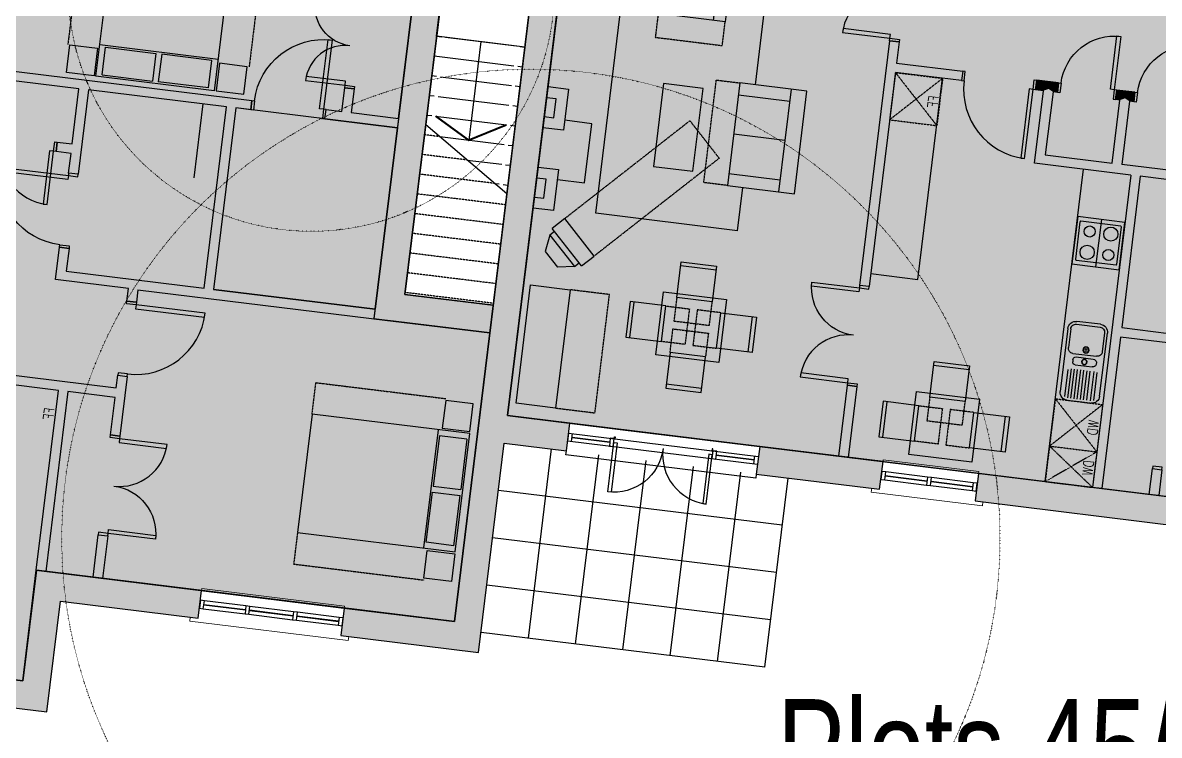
# Model space of a CAD drawing. Header units: millimetres. Extents: x 4912249 to 5235068, y 4796975 to 5005561.
# Drawn here: x 5081795 to 5096107, y 4964154 to 4973121 of the extents above; entities that cross this region are included whole.
import ezdxf

# ---------------------------------------------------------------- set-up
doc = ezdxf.new("R2010")
doc.units = ezdxf.units.MM
for name, pattern in [('7715_N1_FP00$0$HIDDEN2', [4.7625, 3.175, -1.5875]), ('7715_O_FP00$0$HIDDEN2', [4.7625, 3.175, -1.5875]), ('7715_SP01$0$ACAD_ISO07W100', [3, 0, -3])]:
    doc.linetypes.add(name, pattern=pattern)
for name, color, linetype, true_color in [('7715_ILU Area 1_FP00$0$_price band colour 4', 7, 'Continuous', 0xfabdcc), ('7715_ILU Area 1_FP00$0$_unit type N1 colour', 7, 'Continuous', 0x9ebfe3), ('7715_ILU Area 1_FP00$0$_unit type O colour', 7, 'Continuous', 0xffff7a), ('7715_ILU Area 1_FP00$0$A012_N_SALES AREA', 7, 'Continuous', 0xffadeb), ('7715_ILU Area 1_FP00$0$A012_O_SALES AREA', 7, 'Continuous', 0xe0c2ff)]:
    doc.layers.add(name, color=color, linetype=linetype, true_color=true_color)
for name, color, linetype in [('7715_ILU Area 1_FP00$0$A001A_xref insert', 7, 'Continuous'), ('7715_ILU Area 1_FP00$0$A201G_External Walls', 3, 'Continuous'), ('7715_ILU Area 1_FP00$0$A212GI_Internal walls', 3, 'Continuous'), ('7715_ILU Area 1_FP00$0$A252G_Ext Windows', 7, 'Continuous'), ('7715_ILU Area 1_FP00$0$A260G_Doors', 151, 'Continuous'), ('7715_ILU Area 1_FP00$0$A261G_external doors', 7, 'Continuous'), ('7715_N1_FP00$0$A024T_text 1-50', 7, 'Continuous'), ('7715_N1_FP00$0$A210G7_Walls Int', 3, 'Continuous'), ('7715_N1_FP00$0$A212GI_Internal walls', 3, 'Continuous'), ('7715_N1_FP00$0$A262G_internal doors', 7, 'Continuous'), ('7715_N1_FP00$0$A731G_kitchen units', 7, 'Continuous'), ('7715_N1_FP00$0$A732G_kitchen sinks', 7, 'Continuous'), ('7715_N1_FP00$0$A734G_appliances', 7, 'Continuous'), ('7715_N1_FP00$0$Access Zone', 7, '7715_N1_FP00$0$HIDDEN2'), ('7715_N1_FP00$0$Furniture', 1, 'Continuous'), ('7715_O_FP00$0$A024T_text 1-50', 7, 'Continuous'), ('7715_O_FP00$0$A212GI_Internal walls', 3, 'Continuous'), ('7715_O_FP00$0$A262G_internal doors', 7, 'Continuous'), ('7715_O_FP00$0$A351G_stair struct', 1, 'Continuous'), ('7715_O_FP00$0$Access Zone', 7, '7715_O_FP00$0$HIDDEN2'), ('7715_O_FP00$0$Furniture', 1, 'Continuous'), ('7715_SP01$0$Trees_removed', 1, '7715_SP01$0$ACAD_ISO07W100')]:
    doc.layers.add(name, color=color, linetype=linetype)
for name, color, linetype, plot in [('7715_N1_FP00$0$A012M_floor area', 6, 'Continuous', False), ('7715_O_FP00$0$A012M_floor area', 6, 'Continuous', False), ('7715_SP01$0$Patio Areas', 7, 'Continuous', False), ('7715_SP01$0$Text & Dims', 7, 'Continuous', False)]:
    doc.layers.add(name, color=color, linetype=linetype, plot=plot)
doc.layers.get('0').off()
doc.styles.add('7715_N1_FP00$0$PRC2.5_1.50', font='romans.shx', dxfattribs={"width": 0.8, "height": 125})
doc.styles.add('7715_O_FP00$0$PRC2.5_1.50', font='romans.shx', dxfattribs={"width": 0.8, "height": 125})
doc.styles.add('7715_SP01$0$TITLE', font='ARIALN.TTF', dxfattribs={"width": 0.9})

# ---------------------------------------------------------------- blocks, each defined once
blk = doc.blocks.new('7715_N1_FP00$0$800x800 dining table')
at = {"layer": '7715_N1_FP00$0$Furniture'}
blk.add_lwpolyline([(0, -800), (0, 0), (800, 0), (800, -800)], close=True, dxfattribs=at)
blk = doc.blocks.new('7715_N1_FP00$0$Dining chair')
at = {"layer": '7715_N1_FP00$0$Access Zone', "ltscale": 0.5}
blk.add_lwpolyline([(0, -450), (0, -750), (450, -750), (450, -450)], dxfattribs=at)
at = {"layer": '7715_N1_FP00$0$Furniture'}
blk.add_line((450, -50), (0, -50), dxfattribs=at)
blk.add_lwpolyline([(0, -450), (0, 0), (450, 0), (450, -450)], close=True, dxfattribs=at)
blk = doc.blocks.new('7715_N1_FP00$0$medium sideboard')
at = {"layer": '7715_N1_FP00$0$Access Zone', "ltscale": 0.5}
blk.add_lwpolyline([(0, -500), (0, -1000), (1500, -1000), (1500, -500)], dxfattribs=at)
at = {"layer": '7715_N1_FP00$0$Furniture'}
blk.add_lwpolyline([(0, -500), (0, 0), (1500, 0), (1500, -500)], close=True, dxfattribs=at)
blk = doc.blocks.new('7715_N1_FP00$0$2 seat settee')
at = {"layer": '7715_N1_FP00$0$Access Zone', "ltscale": 0.5}
blk.add_lwpolyline([(0, -850), (0, -1150), (1300, -1150), (1300, -850)], dxfattribs=at)
at = {"layer": '7715_N1_FP00$0$Furniture'}
for p, q in [((1300, -200), (0, -200)), ((150, -850), (150, -200)), ((650, -200), (650, -850)), ((1150, -850), (1150, -200))]:
    blk.add_line(p, q, dxfattribs=at)
blk.add_lwpolyline([(0, -850), (0, 0), (1300, 0), (1300, -850)], close=True, dxfattribs=at)
blk = doc.blocks.new('7715_N1_FP00$0$armchair')
at = {"layer": '7715_N1_FP00$0$Access Zone', "ltscale": 0.5}
blk.add_lwpolyline([(0, -850), (0, -1150), (850, -1150), (850, -850)], dxfattribs=at)
at = {"layer": '7715_N1_FP00$0$Furniture'}
for p, q in [((850, -200), (0, -200)), ((150, -850), (150, -200)), ((700, -850), (700, -200))]:
    blk.add_line(p, q, dxfattribs=at)
blk.add_lwpolyline([(0, -850), (0, 0), (850, 0), (850, -850)], close=True, dxfattribs=at)
blk = doc.blocks.new('7715_N1_FP00$0$rectangular coffee table')
at = {"layer": '7715_N1_FP00$0$Furniture'}
blk.add_lwpolyline([(0, -500), (0, 0), (1050, 0), (1050, -500)], close=True, dxfattribs=at)
blk = doc.blocks.new('7715_N1_FP00$0$TV')
at = {"layer": '7715_N1_FP00$0$Access Zone', "ltscale": 0.5}
blk.add_lwpolyline([(0, 0), (-2000, 0), (-2000, -600), (0, -600)], dxfattribs=at)
at = {"layer": '7715_N1_FP00$0$Furniture'}
for p, q in [((0, -600), (0, 0)), ((0, 0), (200, 0)), ((200, -600), (200, 0)), ((200, -50), (275, -50)), ((275, -50), (450, -174)), ((275, -50), (275, -550)), ((450, -174), (450, -426)), ((275, -550), (450, -426)), ((275, -550), (200, -550)), ((200, -600), (0, -600))]:
    blk.add_line(p, q, dxfattribs=at)
blk = doc.blocks.new('7715_N1_FP00$0$Sink_1.5')
at = {"layer": '7715_N1_FP00$0$A732G_kitchen sinks', "linetype": 'Continuous'}
for p, q in [((-505, -156), (-505, 144)), ((-112, 174), (-468, 174)), ((-405, 244), (395, 244)), ((15, 151), (-15, 151)), ((90, -156), (90, 144)), ((395, 209), (155, 209)), ((460, -156), (460, 144)), ((495, 144), (495, -156)), ((-105, 134), (-475, 134)), ((-105, 84), (-475, 84)), ((-105, 44), (-475, 44)), ((-105, 4), (-475, 4)), ((-50, -111), (-50, 106)), ((50, -111), (50, 106)), ((-105, -36), (-475, -36)), ((-105, -76), (-475, -76)), ((-105, -116), (-475, -116)), ((-105, -156), (-475, -156)), ((-119, -196), (-461, -196)), ((395, -256), (-405, -256)), ((15, -146), (-15, -146)), ((395, -221), (155, -221))]:
    blk.add_line(p, q, dxfattribs=at)
for centre, radius in [((0, 0), 35), ((0, 0), 30), ((152, 2), 40), ((152, 2), 35), ((152, 2), 16)]:
    blk.add_circle(centre, radius, dxfattribs=at)
for centre, radius, start, end in [((-405, 144), 100, 90, 180), ((-5, 107), 44.8, 102.564, 181.6861), ((5, 107), 44.8, 358.3139, 77.436), ((155, 144), 65, 90, 180), ((395, 144), 100, 0, 90), ((395, 144), 65, 0, 90), ((-15, -111), 35, 180, 270), ((15, -111), 35, 270, 0), ((-405, -156), 100, 180, 270), ((155, -156), 65, 180, 270), ((395, -156), 100, 270, 0), ((395, -156), 65, 270, 0)]:
    blk.add_arc(centre, radius, start, end, dxfattribs=at)
blk = doc.blocks.new('7715_N1_FP00$0$fridgefreezer')
at = {"layer": '7715_N1_FP00$0$A734G_appliances', "linetype": '7715_N1_FP00$0$HIDDEN2'}
for p, q in [((0, 0), (600, -600)), ((0, -600), (600, 0)), ((0, 0), (0, -600)), ((0, 0), (600, 0)), ((600, 0), (600, -600)), ((0, -600), (600, -600))]:
    blk.add_line(p, q, dxfattribs=at)
at = {"layer": '7715_N1_FP00$0$A024T_text 1-50', "style": '7715_N1_FP00$0$PRC2.5_1.50', "width": 0.8}
blk.add_text('FF', height=125, dxfattribs=at).set_placement((230, -578))
blk = doc.blocks.new('7715_N1_FP00$0$oven')
at = {"layer": '7715_N1_FP00$0$A734G_appliances'}
for p, q in [((0, 0), (0, -600)), ((600, 0), (0, 0)), ((600, -600), (600, 0)), ((54, -47), (54, -553)), ((536, -37), (64, -37)), ((546, -553), (546, -47)), ((0, -300), (600, -300)), ((64, -563), (536, -563)), ((0, -600), (600, -600))]:
    blk.add_line(p, q, dxfattribs=at)
for centre, radius in [((168, -159), 89.2), ((432, -159), 69.4), ((168, -427), 69.4), ((432, -427), 89.2)]:
    blk.add_circle(centre, radius, dxfattribs=at)
for centre, start, end in [((64, -47), 90, 180), ((536, -47), 0, 90), ((64, -553), 180, 270), ((536, -553), 270, 0)]:
    blk.add_arc(centre, 10, start, end, dxfattribs=at)
blk = doc.blocks.new('7715_N1_FP00$0$dishwasher_450')
at = {"layer": '7715_N1_FP00$0$A734G_appliances', "linetype": '7715_N1_FP00$0$HIDDEN2'}
for p, q in [((0, 0), (450, 0)), ((0, 0), (0, -600)), ((0, -600), (450, 0)), ((0, 0), (450, -600)), ((450, 0), (450, -600)), ((0, -600), (450, -600))]:
    blk.add_line(p, q, dxfattribs=at)
at = {"layer": '7715_N1_FP00$0$A024T_text 1-50', "style": '7715_N1_FP00$0$PRC2.5_1.50', "width": 0.8}
blk.add_text('DW', height=125, dxfattribs=at).set_placement((117, -578))
blk = doc.blocks.new('7715_N1_FP00$0$washerdryer')
at = {"layer": '7715_N1_FP00$0$A734G_appliances', "linetype": '7715_N1_FP00$0$HIDDEN2'}
for p, q in [((0, 0), (600, -600)), ((0, -600), (600, 0)), ((0, 0), (0, -600)), ((0, 0), (600, 0)), ((600, 0), (600, -600)), ((0, -600), (600, -600))]:
    blk.add_line(p, q, dxfattribs=at)
at = {"layer": '7715_N1_FP00$0$A024T_text 1-50', "style": '7715_N1_FP00$0$PRC2.5_1.50', "width": 0.8}
blk.add_text('WD', height=125, dxfattribs=at).set_placement((207, -578))
blk = doc.blocks.new('7715_N1_FP00_4')
at = {"layer": '7715_N1_FP00$0$A210G7_Walls Int', "linetype": 'Continuous', "lineweight": 18}
for points in [[(6930, 12360), (6930, 12480), (6790, 12480), (6790, 12220)], [(7170, 12480), (7170, 12360), (7310, 12220), (7310, 12480)], [(7950, 12360), (7950, 12480), (7810, 12480), (7810, 12220)], [(8190, 12480), (8190, 12360), (8330, 12220), (8330, 12480)], [(7170, 12360), (6930, 12360), (6790, 12220), (7310, 12220)], [(8190, 12360), (7950, 12360), (7810, 12220), (8330, 12220)]]:
    blk.add_hatch(color=30, dxfattribs=at).paths.add_polyline_path(points, flags=0)
at = {"layer": '7715_N1_FP00$0$A212GI_Internal walls', "linetype": 'Continuous', "lineweight": 18}
for points in [[(5960, 8160), (6020, 8190), (6020, 8280), (5693, 8280), (5693, 8160)], [(6080, 8160), (6020, 8190), (5960, 8160), (5960, 7320), (6080, 7320)], [(8794, 8160), (8794, 8280), (6020, 8280), (6020, 8190), (6080, 8160)], [(10960, 8160), (10960, 8280), (10060, 8280), (10060, 8160)], [(6080, 6380), (5960, 6380), (5960, 6220), (6050, 6220), (6080, 6280)], [(6080, 6160), (6050, 6220), (5960, 6220), (5960, 6105), (6080, 6105)], [(6880, 6160), (7000, 6280), (6080, 6280), (6050, 6220), (6080, 6160)], [(7000, 6280), (6880, 6160), (6880, 5310), (6910, 5250), (7000, 5250)], [(6080, 5365), (5960, 5365), (5960, 5250), (6050, 5250), (6080, 5310)], [(6080, 5310), (6050, 5250), (6080, 5190), (6880, 5190), (6910, 5250), (6880, 5310)], [(6080, 5190), (6050, 5250), (5960, 5250), (5960, 5135), (6080, 5135)], [(7000, 5250), (6910, 5250), (6880, 5190), (6880, 5000), (6970, 5000), (7000, 5060)], [(7000, 5060), (6970, 5000), (7000, 4940), (8920, 4940), (8980, 4970), (8980, 5060)], [(8980, 5060), (8980, 4970), (9040, 4940), (10960, 4940), (10960, 5060)], [(7000, 4940), (6970, 5000), (6880, 5000), (6880, 4340), (6940, 4310), (7000, 4340)], [(8920, 4340), (8980, 4310), (9040, 4340), (9040, 4940), (8980, 4970), (8920, 4940)], [(10633, 4340), (10633, 4220), (10960, 4220), (10960, 4340)]]:
    blk.add_hatch(color=30, dxfattribs=at).paths.add_polyline_path(points, flags=0)
at = {"layer": '7715_N1_FP00$0$A012M_floor area', "lineweight": -3}
for p, q in [((10960, 11017), (10960, 11017)), ((10960, 8418), (10960, 8418))]:
    blk.add_line(p, q, dxfattribs=at)
blk.add_lwpolyline([(10960, 1462), (10960, 0), (8560, 0), (6074, 0), (-1469, 0), (-1469, 2400), (-1469, 5855), (4160, 5855), (4160, 12480), (10960, 12480), (10960, 11017), (10960, 8418), (10960, 3462)], close=True, dxfattribs=at)
at = {"layer": '7715_N1_FP00$0$A012M_floor area', "color": 170, "lineweight": -3}
blk.add_lwpolyline([(2910, 5855), (2910, 4386), (-1469, 4386), (-1469, 0), (10960, 0), (10960, 12480), (4160, 12480), (4160, 5855)], close=True, dxfattribs=at)
at = {"layer": '7715_N1_FP00$0$A210G7_Walls Int', "color": 3, "linetype": 'Continuous', "lineweight": -3}
for p, q in [((6930, 12480), (6790, 12480)), ((6790, 12480), (6790, 12220)), ((6930, 12360), (6930, 12480)), ((7170, 12480), (7170, 12360)), ((7310, 12480), (7170, 12480)), ((7310, 12220), (7310, 12480)), ((7950, 12480), (7810, 12480)), ((7810, 12480), (7810, 12220)), ((7950, 12360), (7950, 12480)), ((8190, 12480), (8190, 12360)), ((8330, 12480), (8190, 12480)), ((8330, 12220), (8330, 12480)), ((7170, 12360), (6930, 12360)), ((8190, 12360), (7950, 12360)), ((6790, 12220), (7310, 12220)), ((7810, 12220), (8330, 12220))]:
    blk.add_line(p, q, dxfattribs=at)
at = {"layer": '7715_N1_FP00$0$A210G7_Walls Int', "color": 7, "lineweight": -3}
blk.add_lwpolyline([(7935, 12220), (7935, 11875), (7185, 11875), (7185, 12220)], dxfattribs=at)
at = {"layer": '7715_N1_FP00$0$A212GI_Internal walls', "color": 3, "linetype": 'Continuous', "lineweight": -3}
for p, q in [((5693, 8280), (8794, 8280)), ((5693, 8280), (5693, 8160)), ((5693, 8160), (5960, 8160)), ((5960, 8160), (5960, 7320)), ((6080, 8160), (8794, 8160)), ((6080, 7320), (6080, 8160)), ((8794, 8160), (8794, 8280)), ((10960, 8280), (10060, 8280)), ((10060, 8280), (10060, 8160)), ((10060, 8160), (10960, 8160)), ((10960, 8160), (10960, 8280)), ((5960, 7320), (6080, 7320)), ((6080, 6380), (5960, 6380)), ((5960, 6105), (5960, 6380)), ((6080, 6280), (6080, 6380)), ((7000, 6280), (6080, 6280)), ((6080, 6105), (6080, 6160)), ((6080, 6160), (6880, 6160)), ((6880, 6160), (6880, 5310)), ((7000, 5060), (7000, 6280)), ((5960, 6105), (6080, 6105)), ((5960, 5135), (5960, 5365)), ((6080, 5365), (5960, 5365)), ((6080, 5310), (6080, 5365)), ((6880, 5310), (6080, 5310)), ((6080, 5135), (6080, 5190)), ((6080, 5190), (6880, 5190)), ((6880, 4340), (6880, 5190)), ((5960, 5135), (6080, 5135)), ((7000, 5060), (10960, 5060)), ((10960, 4940), (10960, 5060)), ((7000, 4340), (7000, 4940)), ((7000, 4940), (8920, 4940)), ((8920, 4940), (8920, 4340)), ((9040, 4340), (9040, 4940)), ((9040, 4940), (10960, 4940)), ((10633, 4340), (10633, 4220)), ((10960, 4340), (10633, 4340)), ((10960, 4220), (10960, 4340)), ((10633, 4220), (10960, 4220))]:
    blk.add_line(p, q, dxfattribs=at)
at = {"layer": '7715_N1_FP00$0$A262G_internal doors', "color": 1, "linetype": 'Continuous', "lineweight": -3}
for points in [[(5661, 8280), (5611, 8280), (5611, 8881), (5661, 8881)], [(8826, 8280), (8876, 8280), (8876, 8881), (8826, 8881)], [(10028, 8280), (9978, 8280), (9978, 8881), (10028, 8881)], [(5661, 8160), (5693, 8160), (5693, 8280), (5661, 8280)], [(8826, 8160), (8794, 8160), (8794, 8280), (8826, 8280)], [(10028, 8160), (10060, 8160), (10060, 8280), (10028, 8280)], [(5960, 7288), (5960, 7320), (6080, 7320), (6080, 7288)], [(6080, 6412), (6080, 6462), (6956, 6462), (6956, 6412)], [(5960, 6412), (5960, 6380), (6080, 6380), (6080, 6412)], [(6080, 6073), (6080, 6105), (5960, 6105), (5960, 6073)], [(5960, 5397), (5960, 5447), (5284, 5447), (5284, 5397)], [(6080, 5397), (6080, 5365), (5960, 5365), (5960, 5397)], [(6080, 5103), (6080, 5135), (5960, 5135), (5960, 5103)], [(10601, 4340), (10633, 4340), (10633, 4220), (10601, 4220)]]:
    blk.add_lwpolyline(points, close=True, dxfattribs=at)
at = {"layer": '7715_N1_FP00$0$A262G_internal doors', "color": 7, "linetype": 'Continuous', "lineweight": -3, "extrusion": (0, 0, -1)}
for centre, radius, start, end in [((-5661, 8280), 601, 0, 90), ((-10028, 8280), 601, 0, 90), ((-6080, 6412), 876, 90, 180)]:
    blk.add_arc(centre, radius, start, end, dxfattribs=at)
at = {"layer": '7715_N1_FP00$0$A262G_internal doors', "color": 7, "linetype": 'Continuous', "lineweight": -3}
for centre, radius, start, end in [((8826, 8280), 601, 0, 90), ((5960, 5397), 676, 90, 180), ((5960, 4427), 676, 90, 180)]:
    blk.add_arc(centre, radius, start, end, dxfattribs=at)
at = {"layer": '7715_N1_FP00$0$A731G_kitchen units', "lineweight": -3}
for p, q in [((8630, 8160), (8630, 7560)), ((8630, 7560), (6080, 7560)), ((10960, 5660), (7000, 5660))]:
    blk.add_line(p, q, dxfattribs=at)
at = {"layer": '7715_N1_FP00$0$Furniture', "lineweight": -3}
for p, q in [((8299, 11690), (5499, 11690)), ((8299, 9890), (8299, 11690)), ((6449, 9890), (5499, 9890)), ((8299, 9890), (7749, 9890))]:
    blk.add_line(p, q, dxfattribs=at)
at = {"lineweight": -3}
for name, p, rotation in [('7715_N1_FP00$0$TV', (8412, 12069), 45.00000000014244), ('7715_N1_FP00$0$rectangular coffee table', (7624, 10540), 180), ('7715_N1_FP00$0$Dining chair', (10374, 10547), 270), ('7715_N1_FP00$0$2 seat settee', (7749, 9236), 180), ('7715_N1_FP00$0$Sink_1.5', (9406, 5354), 180)]:
    blk.add_blockref(name, p, dxfattribs=dict(at, rotation=rotation))
at = {"lineweight": -3, "xscale": -1}
blk.add_blockref('7715_N1_FP00$0$medium sideboard', (10793, 12393), dxfattribs=at)
for name, p, rotation in [('7715_N1_FP00$0$armchair', (4859, 11215), 90), ('7715_N1_FP00$0$800x800 dining table', (9174, 9922), 180), ('7715_N1_FP00$0$Dining chair', (8774, 10547), 90), ('7715_N1_FP00$0$Dining chair', (9349, 9522), 180), ('7715_N1_FP00$0$800x800 dining table', (10031, 6607), 180), ('7715_N1_FP00$0$Dining chair', (9631, 7232), 90), ('7715_N1_FP00$0$Dining chair', (10206, 6207), 180), ('7715_N1_FP00$0$oven', (7600, 5060), 180)]:
    blk.add_blockref(name, p, dxfattribs=dict(at, rotation=rotation))
at = {"lineweight": -3}
for name, p in [('7715_N1_FP00$0$Dining chair', (9349, 11122)), ('7715_N1_FP00$0$fridgefreezer', (6080, 8160)), ('7715_N1_FP00$0$Dining chair', (10206, 7807)), ('7715_N1_FP00$0$washerdryer', (9910, 5660)), ('7715_N1_FP00$0$dishwasher_450', (10510, 5660))]:
    blk.add_blockref(name, p, dxfattribs=at)
blk = doc.blocks.new('7715_O_FP00$0$bath layout 1')
at = {"layer": 'Defpoints'}
for p, q in [((2300, 0), (0, 0)), ((0, 0), (0, -2050)), ((2300, 0), (2300, -2050)), ((2300, -2050), (0, -2050))]:
    blk.add_line(p, q, dxfattribs=at)
blk = doc.blocks.new('7715_O_FP00$0$fridgefreezer')
at = {"layer": '7715_O_FP00$0$A024T_text 1-50', "style": '7715_O_FP00$0$PRC2.5_1.50', "width": 0.8}
blk.add_text('FF', height=125, dxfattribs=at).set_placement((230, -578))
blk = doc.blocks.new('7715_O_FP00$0$Double bed + tables')
at = {"layer": '7715_O_FP00$0$Access Zone', "ltscale": 0.5}
for p, q in [((-400, -2000), (-400, -350)), ((1900, -2000), (1900, -350)), ((0, -2000), (-400, -2000)), ((1500, -2000), (1900, -2000))]:
    blk.add_line(p, q, dxfattribs=at)
at = {"layer": '7715_O_FP00$0$Furniture'}
for p, q in [((75, -25), (712.5, -25)), ((75, -25), (75, -375)), ((712.5, -375), (712.5, -25)), ((787.5, -375), (787.5, -25)), ((1425, -25), (787.5, -25)), ((1425, -25), (1425, -375)), ((1500, -400), (0, -400)), ((75, -375), (712.5, -375)), ((1425, -375), (787.5, -375))]:
    blk.add_line(p, q, dxfattribs=at)
for points in [[(-25, -350), (-25, 0), (-375, 0), (-375, -350)], [(0, -2000), (0, 0), (1500, 0), (1500, -2000)], [(1525, -350), (1525, 0), (1875, 0), (1875, -350)]]:
    blk.add_lwpolyline(points, close=True, dxfattribs=at)
blk = doc.blocks.new('7715_O_FP00_2')
at = {"layer": '7715_O_FP00$0$A212GI_Internal walls', "linetype": 'Continuous', "lineweight": 18}
for points in [[(7775, 7175), (7835, 7145), (7895, 7175), (7895, 9455), (7775, 9455)], [(8495, 8918), (8615, 8918), (8615, 9455), (8495, 9455)], [(8495, 7175), (8525, 7115), (8615, 7115), (8615, 7652), (8495, 7652)], [(6745, 7175), (6745, 7055), (7835, 7055), (7835, 7145), (7775, 7175)], [(7895, 7175), (7835, 7145), (7835, 7055), (8495, 7055), (8525, 7115), (8495, 7175)], [(8495, 6895), (8615, 6895), (8615, 7115), (8525, 7115), (8495, 7055)], [(8495, 5795), (8555, 5765), (8615, 5795), (8615, 5955), (8495, 5955)], [(7570, 5385), (7690, 5385), (7690, 5675), (7570, 5795)], [(7570, 5795), (7690, 5675), (8555, 5675), (8555, 5765), (8495, 5795)], [(8615, 5795), (8555, 5765), (8555, 5675), (9440, 5675), (9500, 5705), (9500, 5795)], [(9500, 5795), (9500, 5705), (9560, 5675), (11610, 5675), (11804, 5609), (11785, 5795)], [(11785, 5795), (11804, 5609), (11960, 5445), (13079, 5445), (13079, 5795)], [(9440, 3375), (9500, 3345), (9560, 3375), (9560, 5675), (9500, 5705), (9440, 5675)], [(11610, 3375), (11717, 3315), (11960, 3315), (11960, 5445), (11804, 5609), (11610, 5675)], [(7570, 4195), (7600, 4135), (7690, 4135), (7690, 4445), (7570, 4445)], [(7380, 4195), (7380, 4075), (7570, 4075), (7600, 4135), (7570, 4195)], [(7570, 3375), (7630, 3345), (7690, 3375), (7690, 4135), (7600, 4135), (7570, 4075)], [(6450, 3375), (6420, 3315), (6450, 3255), (7630, 3255), (7630, 3345), (7570, 3375)], [(7690, 3375), (7630, 3345), (7630, 3255), (9500, 3255), (9500, 3345), (9440, 3375)], [(9560, 3375), (9500, 3345), (9500, 3255), (9750, 3255), (9750, 3375)], [(10690, 3375), (10690, 3255), (10890, 3255), (10950, 3285), (10950, 3375)], [(10950, 3375), (10950, 3285), (11010, 3255), (11610, 3255), (11717, 3315), (11610, 3375)], [(11610, 1705), (11717, 1645), (11960, 1645), (11960, 3315), (11717, 3315), (11610, 3255)], [(11010, 3255), (10950, 3285), (10890, 3255), (10890, 2955), (11010, 2955)]]:
    blk.add_hatch(color=30, dxfattribs=at).paths.add_polyline_path(points, flags=0)
at = {"lineweight": -3}
blk.add_line((9145, 4310), (9145, 3375), dxfattribs=at)
at = {"layer": '7715_O_FP00$0$A012M_floor area', "lineweight": -3}
blk.add_lwpolyline([(3490, 10859), (7775, 10859), (7775, 9455), (11610, 9455), (11610, 9455), (13079, 9455), (13079, 0), (11610, 0), (11610, 0), (0, 0), (0, 7055), (3490, 7055)], close=True, dxfattribs=at)
at = {"layer": '7715_O_FP00$0$A012M_floor area', "color": 170, "lineweight": -3}
blk.add_lwpolyline([(11610, 0), (11610, 5795), (13079, 5795), (13079, 9455), (7775, 9455), (7775, 10859), (3490, 10859), (3490, 7055), (0, 7055), (0, 0)], close=True, dxfattribs=at)
at = {"layer": '7715_O_FP00$0$A012M_floor area', "color": 220, "lineweight": -3}
blk.add_lwpolyline([(13079, 2170), (11960, 2170), (11960, 0), (13079, 0)], close=True, dxfattribs=at)
at = {"layer": '7715_O_FP00$0$A212GI_Internal walls', "color": 3, "linetype": 'Continuous', "lineweight": -3}
for p, q in [((7895, 9455), (7775, 9455)), ((7775, 9455), (7775, 7175)), ((7895, 7175), (7895, 9455)), ((8615, 9455), (8495, 9455)), ((8495, 9455), (8495, 8918)), ((8615, 8918), (8615, 9455)), ((8495, 8918), (8615, 8918)), ((8615, 7652), (8495, 7652)), ((8495, 7652), (8495, 7175)), ((8615, 6895), (8615, 7652)), ((7775, 7175), (6745, 7175)), ((8495, 7175), (7895, 7175)), ((6745, 7055), (8495, 7055)), ((8495, 7055), (8495, 6895)), ((8495, 6895), (8615, 6895)), ((8615, 5955), (8495, 5955)), ((8495, 5955), (8495, 5795)), ((8615, 5795), (8615, 5955)), ((7570, 5795), (7570, 5385)), ((8495, 5795), (7570, 5795)), ((8615, 5795), (11785, 5795)), ((13079, 5795), (11785, 5795)), ((13079, 5445), (13079, 5795)), ((7690, 5385), (7690, 5675)), ((7690, 5675), (9440, 5675)), ((9440, 5675), (9440, 3375)), ((9560, 3375), (9560, 5675)), ((9560, 5675), (11610, 5675)), ((11610, 5675), (11610, 3375)), ((11960, 0), (11960, 5445)), ((11960, 5445), (13079, 5445)), ((7570, 5385), (7690, 5385)), ((7690, 4445), (7570, 4445)), ((7570, 4445), (7570, 4195)), ((7690, 3375), (7690, 4445)), ((7380, 4195), (7380, 4075)), ((7570, 4195), (7380, 4195)), ((7380, 4075), (7570, 4075)), ((7570, 4075), (7570, 3375)), ((7570, 3375), (6450, 3375)), ((9440, 3375), (7690, 3375)), ((9750, 3375), (9560, 3375)), ((9750, 3255), (9750, 3375)), ((10690, 3375), (10690, 3255)), ((10690, 3375), (11610, 3375)), ((6450, 3255), (9750, 3255)), ((10690, 3255), (10890, 3255)), ((10890, 3255), (10890, 2955)), ((11010, 3255), (11610, 3255)), ((11010, 2955), (11010, 3255)), ((11610, 3255), (11610, 1705)), ((10890, 2955), (11010, 2955))]:
    blk.add_line(p, q, dxfattribs=at)
at = {"layer": '7715_O_FP00$0$A262G_internal doors', "color": 1, "linetype": 'Continuous', "lineweight": -3}
for points in [[(8495, 8886), (8495, 8918), (8615, 8918), (8615, 8886)], [(8615, 8886), (8615, 8836), (9216, 8836), (9216, 8886)], [(8615, 7684), (8615, 7734), (9216, 7734), (9216, 7684)], [(8495, 7684), (8495, 7652), (8615, 7652), (8615, 7684)], [(8495, 6863), (8495, 6895), (8615, 6895), (8615, 6863)], [(8615, 5987), (8615, 6037), (9491, 6037), (9491, 5987)], [(8495, 5987), (8495, 5955), (8615, 5955), (8615, 5987)], [(7690, 5353), (7690, 5385), (7570, 5385), (7570, 5353)], [(7348, 4195), (7298, 4195), (7298, 4871), (7348, 4871)], [(7570, 4477), (7570, 4527), (6694, 4527), (6694, 4477)], [(7690, 4477), (7690, 4445), (7570, 4445), (7570, 4477)], [(7348, 4075), (7380, 4075), (7380, 4195), (7348, 4195)], [(9782, 3375), (9750, 3375), (9750, 3255), (9782, 3255)], [(10658, 3375), (10690, 3375), (10690, 3255), (10658, 3255)], [(10658, 3255), (10608, 3255), (10608, 2379), (10658, 2379)], [(10890, 2923), (10890, 2873), (10389, 2873), (10389, 2923)], [(11010, 2923), (11010, 2955), (10890, 2955), (10890, 2923)]]:
    blk.add_lwpolyline(points, close=True, dxfattribs=at)
at = {"layer": '7715_O_FP00$0$A262G_internal doors', "color": 7, "linetype": 'Continuous', "lineweight": -3}
for centre, radius, start, end in [((8615, 8886), 601, 270, 0), ((7570, 4477), 876, 90, 180), ((10658, 3255), 876, 180, 270), ((10890, 1921), 501, 90, 180)]:
    blk.add_arc(centre, radius, start, end, dxfattribs=at)
at = {"layer": '7715_O_FP00$0$A262G_internal doors', "color": 7, "linetype": 'Continuous', "lineweight": -3, "extrusion": (0, 0, -1)}
for centre, radius, start, end in [((-8615, 7684), 601, 90, 180), ((-8615, 5987), 876, 90, 180), ((-7348, 4195), 676, 0, 90), ((-10890, 2923), 501, 270, 0)]:
    blk.add_arc(centre, radius, start, end, dxfattribs=at)
at = {"layer": '7715_O_FP00$0$A351G_stair struct', "linetype": '7715_O_FP00$0$HIDDEN2', "lineweight": -3}
for p, q in [((13079, 5420), (11960, 5420)), ((13079, 5170), (11960, 5170)), ((13079, 4920), (11960, 4920)), ((13079, 4670), (11960, 4670)), ((13079, 4420), (11960, 4420)), ((13079, 4170), (11960, 4170)), ((12909, 3920), (11960, 3920)), ((12531, 3670), (11960, 3670)), ((12153, 3420), (11960, 3420))]:
    blk.add_line(p, q, dxfattribs=at)
at = {"layer": '7715_O_FP00$0$A351G_stair struct', "lineweight": -3}
for p, q in [((13079, 4033), (11960, 3292)), ((12909, 3920), (12969, 3920)), ((13019, 3920), (13079, 3920)), ((12531, 3670), (12969, 3670)), ((13019, 3670), (13079, 3670)), ((12153, 3420), (12969, 3420)), ((12520, 2170), (12520, 3420)), ((13019, 3420), (13079, 3420)), ((11960, 3170), (12020, 3170)), ((12070, 3170), (12969, 3170)), ((13019, 3170), (13079, 3170)), ((11960, 2920), (12020, 2920)), ((12070, 2920), (12969, 2920)), ((13019, 2920), (13079, 2920)), ((11960, 2670), (12020, 2670)), ((12070, 2670), (12969, 2670)), ((13019, 2670), (13079, 2670)), ((11960, 2420), (12969, 2420)), ((13019, 2420), (13079, 2420)), ((11960, 2170), (12020, 2170)), ((12070, 2170), (12969, 2170)), ((13019, 2170), (13079, 2170))]:
    blk.add_line(p, q, dxfattribs=at)
at = {"layer": '7715_O_FP00$0$A351G_stair struct', "lineweight": -3, "const_width": 25}
blk.add_lwpolyline([(12070, 3170), (12520, 3420), (12969, 3170)], dxfattribs=at)
at = {"lineweight": -3}
for name, p, rotation in [('7715_O_FP00$0$fridgefreezer', (7175, 7175), 90), ('7715_O_FP00$0$bath layout 1', (11610, 5675), 270)]:
    blk.add_blockref(name, p, dxfattribs=dict(at, rotation=rotation))
at = {"layer": '7715_O_FP00$0$Furniture', "lineweight": -3, "rotation": 270}
blk.add_blockref('7715_O_FP00$0$Double bed + tables', (12982, 8583), dxfattribs=at)
at = {"layer": '7715_O_FP00$0$Furniture', "lineweight": -3, "xscale": -1}
blk.add_blockref('7715_O_FP00$0$Double bed + tables', (9263, 3192), dxfattribs=at)

msp = doc.modelspace()

# ---------------------------------------------------------------- hatches: boundary and pattern name
at = {"layer": '7715_ILU Area 1_FP00$0$A012_N_SALES AREA', "lineweight": -3, "true_color": 0xffadeb}
msp.add_hatch(color=221, dxfattribs=at).paths.add_polyline_path([(5095458, 4975360), (5096916, 4975181), (5097450, 4979527), (5101803, 4978993), (5100812, 4970924), (5101160, 4970882), (5101157, 4970857), (5101916, 4970764), (5101854, 4970261), (5101990, 4970245), (5101984, 4970195), (5102083, 4970183), (5101945, 4969053), (5101845, 4969066), (5101839, 4969016), (5101703, 4969033), (5101642, 4968530), (5100882, 4968624), (5100879, 4968599), (5100532, 4968642), (5100288, 4966656), (5087901, 4968177), (5088730, 4974927), (5089524, 4974829), (5089570, 4975201), (5089594, 4975198), (5089685, 4975933), (5091918, 4975659), (5091828, 4974924), (5091853, 4974921), (5091807, 4974549), (5095306, 4974119)])
at = {"layer": '7715_ILU Area 1_FP00$0$A012_O_SALES AREA', "lineweight": -3, "true_color": 0xe0c2ff}
msp.add_hatch(color=254, dxfattribs=at).paths.add_polyline_path([(5086924, 4975148), (5086218, 4969397), (5087676, 4969218), (5087230, 4965585), (5081966, 4966231), (5081795, 4964838), (5077542, 4965360), (5078005, 4969136), (5074541, 4969561), (5075401, 4976563), (5076671, 4976407), (5076717, 4976779), (5076742, 4976776), (5076832, 4977511), (5079065, 4977237), (5078975, 4976502), (5079000, 4976499), (5078954, 4976127)])
at = {"layer": '7715_ILU Area 1_FP00$0$A201G_External Walls', "linetype": 'Continuous', "lineweight": 18}
for points in [[(5087859, 4967830), (5087800, 4968072), (5087554, 4968220), (5087230, 4965585), (5087535, 4965195)], [(5088641, 4967734), (5088683, 4968081), (5087901, 4968177), (5087800, 4968072), (5087859, 4967830)], [(5092586, 4967250), (5092629, 4967597), (5091075, 4967788), (5091033, 4967440)], [(5096569, 4966760), (5096612, 4967108), (5093830, 4967449), (5093787, 4967102)], [(5082271, 4965841), (5081966, 4966231), (5081795, 4964838), (5082099, 4964448)], [(5084005, 4965628), (5084047, 4965976), (5081966, 4966231), (5082271, 4965841)], [(5087535, 4965195), (5087230, 4965585), (5085844, 4965755), (5085801, 4965408)], [(5082099, 4964448), (5081795, 4964838), (5080831, 4964956), (5080788, 4964609)]]:
    msp.add_hatch(color=7, dxfattribs=at).paths.add_polyline_path(points, flags=0)
at = {"layer": '7715_ILU Area 1_FP00$0$A212GI_Internal walls', "linetype": 'Continuous', "lineweight": 18}
msp.add_hatch(color=30, dxfattribs=at).paths.add_polyline_path([(5088730, 4974927), (5088567, 4975035), (5088383, 4974969), (5087554, 4968220), (5087800, 4968072), (5087901, 4968177)], flags=0)

# ---------------------------------------------------------------- linework, layer by layer
at = {"layer": '7715_ILU Area 1_FP00$0$_price band colour 4', "lineweight": -3}
for points in [[(5086924, 4975148), (5086218, 4969397), (5087676, 4969218), (5087230, 4965585), (5081966, 4966231), (5081795, 4964838), (5077542, 4965360), (5078005, 4969136), (5074541, 4969561), (5075401, 4976563), (5076671, 4976407), (5076717, 4976779), (5076742, 4976776), (5076832, 4977511), (5079065, 4977237), (5078975, 4976502), (5079000, 4976499), (5078954, 4976127)], [(5087272, 4975106), (5088383, 4974969), (5087719, 4969565), (5086608, 4969701)]]:
    msp.add_lwpolyline(points, close=True, dxfattribs=at)
msp.add_lwpolyline([(5100288, 4966656), (5087901, 4968177), (5088730, 4974927), (5089524, 4974829), (5089570, 4975201), (5089594, 4975198), (5089685, 4975933), (5091918, 4975659), (5091828, 4974924), (5091853, 4974921), (5091807, 4974549), (5095306, 4974119), (5095458, 4975360), (5096916, 4975181)], dxfattribs=at)
at = {"layer": '7715_ILU Area 1_FP00$0$_unit type N1 colour', "lineweight": -3}
msp.add_lwpolyline([(5100288, 4966656), (5087901, 4968177), (5088730, 4974927), (5089524, 4974829), (5089570, 4975201), (5089594, 4975198), (5089685, 4975933), (5091918, 4975659), (5091828, 4974924), (5091853, 4974921), (5091807, 4974549), (5095306, 4974119), (5095458, 4975360), (5096916, 4975181)], dxfattribs=at)
at = {"layer": '7715_ILU Area 1_FP00$0$_unit type O colour', "lineweight": -3}
for points in [[(5086924, 4975148), (5086218, 4969397), (5087676, 4969218), (5087230, 4965585), (5081966, 4966231), (5081795, 4964838), (5077542, 4965360), (5078005, 4969136), (5074541, 4969561), (5075401, 4976563), (5076671, 4976407), (5076717, 4976779), (5076742, 4976776), (5076832, 4977511), (5079065, 4977237), (5078975, 4976502), (5079000, 4976499), (5078954, 4976127)], [(5087272, 4975106), (5088383, 4974969), (5087719, 4969565), (5086608, 4969701)]]:
    msp.add_lwpolyline(points, close=True, dxfattribs=at)
at = {"layer": '7715_ILU Area 1_FP00$0$A201G_External Walls', "color": 3, "linetype": 'Continuous', "lineweight": -3}
for p, q in [((5087554, 4968220), (5087230, 4965585)), ((5088683, 4968081), (5087901, 4968177)), ((5088641, 4967734), (5088683, 4968081)), ((5087535, 4965195), (5087859, 4967830)), ((5087859, 4967830), (5088641, 4967734)), ((5091075, 4967788), (5091033, 4967440)), ((5092629, 4967597), (5091075, 4967788)), ((5092586, 4967250), (5092629, 4967597)), ((5093830, 4967449), (5093787, 4967102)), ((5096612, 4967108), (5093830, 4967449)), ((5091033, 4967440), (5092586, 4967250)), ((5093787, 4967102), (5096569, 4966760)), ((5081966, 4966231), (5081795, 4964838)), ((5084047, 4965976), (5081966, 4966231)), ((5084005, 4965628), (5084047, 4965976)), ((5082099, 4964448), (5082271, 4965841)), ((5082271, 4965841), (5084005, 4965628)), ((5085844, 4965755), (5085801, 4965408)), ((5087230, 4965585), (5085844, 4965755)), ((5085801, 4965408), (5087535, 4965195)), ((5080788, 4964609), (5082099, 4964448))]:
    msp.add_line(p, q, dxfattribs=at)
at = {"layer": '7715_ILU Area 1_FP00$0$A212GI_Internal walls', "color": 3, "linetype": 'Continuous', "lineweight": -3}
for p, q in [((5088383, 4974969), (5087554, 4968220)), ((5087901, 4968177), (5088730, 4974927))]:
    msp.add_line(p, q, dxfattribs=at)
at = {"layer": '7715_ILU Area 1_FP00$0$A252G_Ext Windows', "color": 7, "linetype": 'Continuous', "lineweight": -3}
for p, q in [((5088668, 4967957), (5088656, 4967858)), ((5088668, 4967957), (5091060, 4967664)), ((5088706, 4967852), (5088718, 4967951)), ((5089194, 4967893), (5089182, 4967793)), ((5089244, 4967887), (5089194, 4967893)), ((5089232, 4967787), (5089244, 4967887)), ((5088656, 4967858), (5091048, 4967564)), ((5089182, 4967793), (5089232, 4967787)), ((5090484, 4967734), (5090472, 4967635)), ((5090534, 4967728), (5090484, 4967734)), ((5090472, 4967635), (5090522, 4967629)), ((5090522, 4967629), (5090534, 4967728)), ((5091011, 4967670), (5090998, 4967570)), ((5091060, 4967664), (5091048, 4967564)), ((5092613, 4967473), (5092601, 4967374)), ((5092663, 4967467), (5092613, 4967473)), ((5092651, 4967367), (5092663, 4967467)), ((5092601, 4967374), (5092651, 4967367)), ((5093189, 4967402), (5093177, 4967303)), ((5093177, 4967303), (5093227, 4967297)), ((5093239, 4967396), (5093189, 4967402)), ((5093227, 4967297), (5093239, 4967396)), ((5093765, 4967331), (5093753, 4967232)), ((5093814, 4967325), (5093765, 4967331)), ((5093802, 4967226), (5093814, 4967325)), ((5093753, 4967232), (5093802, 4967226)), ((5084032, 4965852), (5084020, 4965752)), ((5084020, 4965752), (5084069, 4965746)), ((5084082, 4965845), (5084032, 4965852)), ((5084069, 4965746), (5084082, 4965845)), ((5084606, 4965781), (5084594, 4965682)), ((5084656, 4965775), (5084606, 4965781)), ((5084643, 4965676), (5084656, 4965775)), ((5084594, 4965682), (5084643, 4965676)), ((5085205, 4965708), (5085193, 4965608)), ((5085193, 4965608), (5085242, 4965602)), ((5085254, 4965701), (5085205, 4965708)), ((5085242, 4965602), (5085254, 4965701)), ((5085779, 4965637), (5085767, 4965538)), ((5085828, 4965631), (5085779, 4965637)), ((5085816, 4965532), (5085828, 4965631)), ((5085767, 4965538), (5085816, 4965532))]:
    msp.add_line(p, q, dxfattribs=at)
at = {"layer": '7715_ILU Area 1_FP00$0$A252G_Ext Windows', "color": 7, "linetype": 'Continuous', "lineweight": 25}
for p, q in [((5089188, 4967844), (5088712, 4967902)), ((5088712, 4967902), (5088712, 4967901)), ((5088712, 4967901), (5089188, 4967843)), ((5089188, 4967843), (5089188, 4967844)), ((5091004, 4967621), (5090528, 4967679)), ((5090528, 4967679), (5090528, 4967678)), ((5090528, 4967678), (5091004, 4967620)), ((5091004, 4967620), (5091004, 4967621)), ((5093189, 4967402), (5092663, 4967467)), ((5092651, 4967367), (5093177, 4967303)), ((5093183, 4967353), (5092657, 4967418)), ((5092657, 4967418), (5092657, 4967417)), ((5092657, 4967417), (5093183, 4967352)), ((5093183, 4967352), (5093183, 4967353)), ((5093759, 4967282), (5093233, 4967347)), ((5093233, 4967347), (5093233, 4967346)), ((5093233, 4967346), (5093759, 4967281)), ((5093765, 4967331), (5093239, 4967396)), ((5093227, 4967297), (5093753, 4967232)), ((5093759, 4967281), (5093759, 4967282)), ((5084069, 4965746), (5084594, 4965682)), ((5084076, 4965796), (5084075, 4965795)), ((5084075, 4965795), (5084600, 4965731)), ((5084600, 4965732), (5084076, 4965796)), ((5084606, 4965781), (5084082, 4965845)), ((5084600, 4965731), (5084600, 4965732)), ((5085205, 4965708), (5084656, 4965775)), ((5084643, 4965676), (5085193, 4965608)), ((5084650, 4965726), (5084649, 4965725)), ((5084649, 4965725), (5085199, 4965657)), ((5085199, 4965658), (5084650, 4965726)), ((5085199, 4965657), (5085199, 4965658)), ((5085242, 4965602), (5085767, 4965538)), ((5085773, 4965588), (5085248, 4965652)), ((5085248, 4965652), (5085248, 4965651)), ((5085248, 4965651), (5085773, 4965587)), ((5085779, 4965637), (5085254, 4965701)), ((5085773, 4965587), (5085773, 4965588))]:
    msp.add_line(p, q, dxfattribs=at)
at = {"layer": '7715_ILU Area 1_FP00$0$A252G_Ext Windows', "color": 50, "linetype": 'Continuous', "lineweight": 18}
for p, q in [((5092632, 4967622), (5092629, 4967597)), ((5093833, 4967474), (5092632, 4967622)), ((5093830, 4967449), (5093833, 4967474)), ((5092481, 4967212), (5092487, 4967262)), ((5093880, 4967040), (5092481, 4967212)), ((5093886, 4967090), (5093880, 4967040)), ((5084050, 4966000), (5084047, 4965976)), ((5085847, 4965780), (5084050, 4966000)), ((5085844, 4965755), (5085847, 4965780)), ((5083899, 4965591), (5083905, 4965640)), ((5085894, 4965346), (5083899, 4965591)), ((5085900, 4965395), (5085894, 4965346))]:
    msp.add_line(p, q, dxfattribs=at)
at = {"layer": '7715_ILU Area 1_FP00$0$A260G_Doors', "color": 1, "linetype": 'Continuous', "lineweight": -3}
for points in [[(5089247, 4967910), (5089257, 4967909), (5089253, 4967879), (5089243, 4967881)], [(5089238, 4967837), (5089281, 4967832), (5089205, 4967211), (5089162, 4967217)], [(5090487, 4967758), (5090477, 4967759), (5090474, 4967730), (5090484, 4967728)], [(5090478, 4967685), (5090435, 4967690), (5090359, 4967070), (5090402, 4967064)]]:
    msp.add_lwpolyline(points, close=True, dxfattribs=at)
at = {"layer": '7715_ILU Area 1_FP00$0$A260G_Doors', "color": 7, "linetype": 'Continuous', "lineweight": -3, "extrusion": (0, 0, -1)}
msp.add_arc((-5089238, 4967837), 625, 187, 277, dxfattribs=at)
at = {"layer": '7715_ILU Area 1_FP00$0$A260G_Doors', "color": 7, "linetype": 'Continuous', "lineweight": -3}
msp.add_arc((5090478, 4967685), 625, 173, 263, dxfattribs=at)
at = {"layer": '7715_ILU Area 1_FP00$0$A261G_external doors', "color": 2, "lineweight": -3}
msp.add_lwpolyline([(5091033, 4967440), (5091027, 4967391), (5088635, 4967684), (5088641, 4967734)], dxfattribs=at)
at = {"layer": '7715_SP01$0$Patio Areas'}
for p, q in [((5088162, 4965375), (5088454, 4967757)), ((5088757, 4965302), (5089050, 4967684)), ((5089353, 4965228), (5089645, 4967611)), ((5089948, 4965155), (5090241, 4967537)), ((5090544, 4965082), (5090836, 4967464)), ((5091139, 4965009), (5091432, 4967391)), ((5091359, 4966796), (5087785, 4967234)), ((5091285, 4966200), (5087712, 4966639)), ((5091212, 4965605), (5087639, 4966043)), ((5091139, 4965009), (5087566, 4965448))]:
    msp.add_line(p, q, dxfattribs=at)
at = {"layer": '7715_SP01$0$Trees_removed', "ltscale": 0.4}
for centre, radius in [((5085430, 4973557, 105667), 3061), ((5088194, 4966630, 105667), 5907)]:
    msp.add_circle(centre, radius, dxfattribs=at)

# ---------------------------------------------------------------- block references
at = {"layer": '7715_ILU Area 1_FP00$0$A001A_xref insert', "lineweight": -3, "xscale": -1}
for name, p, rotation in [('7715_N1_FP00_4', (5101624, 4977535), 82.99999998650419), ('7715_O_FP00_2', (5075401, 4976563), 172.9999999930859)]:
    msp.add_blockref(name, p, dxfattribs=dict(at, rotation=rotation))

# ---------------------------------------------------------------- texts
at = {"layer": '7715_SP01$0$Text & Dims', "color": 3, "lineweight": -3, "style": '7715_SP01$0$TITLE', "width": 0.9}
msp.add_text('Plots 45/46-N1', height=1250, rotation=0, dxfattribs=at).set_placement((5091291, 4963358, 105667))

doc.saveas('drawing.dxf')
